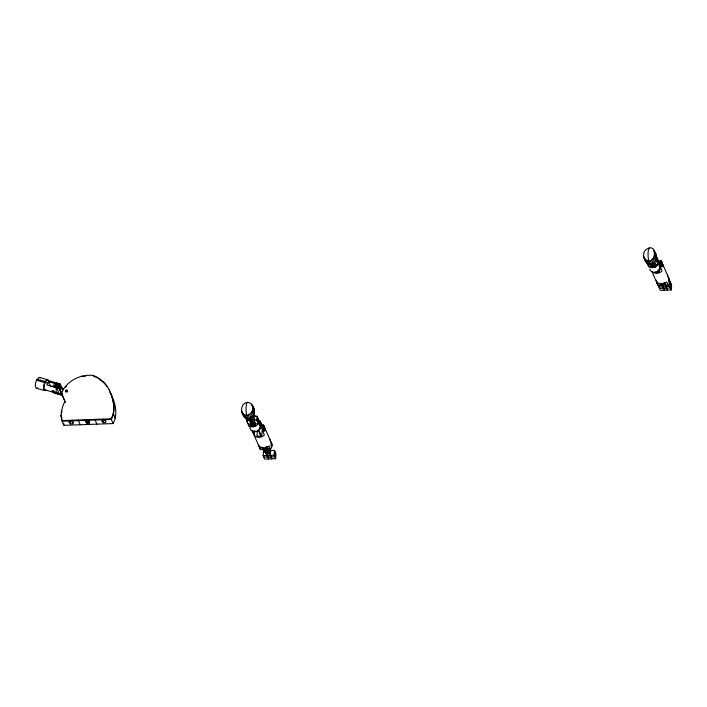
<?xml version="1.0" encoding="UTF-8"?>
<svg xmlns="http://www.w3.org/2000/svg" width="707" height="707" viewBox="0 0 707 707"><rect width="100%" height="100%" fill="white"/><g stroke="black" fill="none" stroke-linecap="round" stroke-linejoin="round"><path stroke-width="1.06" d="M249.854 426.904L250.384 429.343A5.629 4.799 -23.3 0 0 259.902 428.999L260.547 427.788A5.629 4.799 -23.3 0 0 260.317 424.067C262.315 420.736 261.811 428.115 261.263 425.72M259.699 423.299L261.263 423.246C260.423 428.442 263.499 422.98 259.663 423.758M661.231 264.065L660.974 266.23M267.661 449.475L266.15 450.129L267.759 450.651L266.309 451.199L268.351 451.861L266.68 451.959L266.442 447.381L266.946 448.088M62.366 394.966L54.377 392.942L53.635 391.775M265.47 449.042L265.47 449.864M659.286 263.888L659.384 263.402L659.949 265.744A1.6 0.442 -85.3 0 1 659.507 266.566L659.18 265.805A1.6 0.442 -85.3 0 1 659.286 264.206L659.286 263.888A5.629 4.799 -23.3 0 1 660.329 268.589L659.675 269.8A5.629 4.799 -23.3 0 1 650.166 270.145L649.715 268.978M265.929 446.983L266.345 453.037C264.718 454.15 264.984 449.025 265.01 447.823M270.648 450.783L269.659 448.485C270.454 457.12 265.779 452.462 267.467 446.93M254.158 418.641L254.167 419.861M260.706 425.808L260.397 428.283L259.363 428.734M263.844 428.663C265.691 427.452 265.805 431.809 263.799 430.784M655.628 263.808L655.663 266.866M271.744 443.607L263.366 424.571L262.818 431.429L264.356 434.991A6.434 5.479 -23.3 0 1 254.387 435.397L254.732 430.625M61.049 392.456L65.23 401.974L64.956 401.337C61.094 408.734 59.211 417.846 64.054 425.34L113.085 423.555L111.034 418.8C115.612 411.35 113.535 401.965 111.167 394.091M113.085 423.555C118.467 413.533 115.108 400.675 109.373 391.439M264.798 429.838L264.232 426.577M653.171 272.389A6.434 5.479 -23.3 0 0 662.061 270.984L660.532 267.432L661.072 260.565L669.458 279.61M252.85 424.173L252.903 423.413A3.217 0.698 87.9 0 1 253.124 422.265M655.036 264.126L654.991 264.886A3.217 0.698 87.9 0 0 655.036 266.557L650.599 266.707M255.589 424.156L255.589 425.375M654.337 264.763L653.993 264.303L653.904 266.963M656.441 280.175L656.423 281.192M657.112 281.589L656.989 282.65L656.591 281.775M263.278 447.584L263.11 449.546L260.521 449.634L259.098 446.347L263.092 448.335L266.345 447.823L266.406 446.965M659.587 269.394L659.401 272.009L654.611 272.186M660.992 283.578L660.815 285.54L658.226 285.637L656.812 282.34L660.806 284.329L664.059 283.816L664.12 282.959M259.929 428.946L260.07 426.957C259.575 431.906 261.528 424.916 261.263 423.246M72.901 422.052L72.759 423.74L70.408 423.82L70.285 421.204M70.408 423.82L70.656 420.886M72.759 423.74L72.6 421.381M89.232 423.14L89.064 420.886L89.232 423.14L86.881 423.219L86.731 421.001A1.98 0.946 4.8 0 1 85.936 420.638M86.881 423.219L86.731 421.001M105.511 419.878L105.635 422.539L103.284 422.627L103.222 419.419M103.284 422.627L103.576 419.233M251.78 425.87L249.315 420.135L249.474 418.297M250.764 426.613L251.294 420.32L253.3 424.969L253.46 423.016L251.86 419.304M253.009 426.277L253.177 424.306L254.22 423.484L254.14 425.694M255.245 426.427L255.466 423.847L253.795 419.976L254.113 416.29L256.897 416.184L258.559 420.055M267.255 455.052L267.193 455.75L266.177 453.381L269.252 453.275L270.242 455.564L270.542 450.545L274.466 450.403L275.986 453.921L275.58 458.702L264.657 459.108L263.137 455.582L263.543 450.801L265.859 450.739M263.985 455.255L263.817 457.164L267.741 457.022L267.944 454.636M267.06 455.441L267.122 454.734M268.633 458.26L268.58 458.958L267.644 456.784M270.878 456.209L270.825 456.916L274.749 456.766L275.147 451.985M271.718 458.145L271.656 458.852L270.746 456.74M275.58 458.702L274.06 455.184L274.466 450.403M650.546 267.414L650.767 264.807L647.939 264.913L646.269 261.042M655.027 267.219L655.239 264.648L654.408 262.712M659.702 269.747L660.099 264.869L661.045 264.038L659.472 264.1L659.286 264.816M671.243 289.958L669.723 286.432L670.13 281.651L671.65 285.168L671.243 289.958L660.32 290.356L658.8 286.83L658.959 284.921M662.724 286.688L662.786 285.99M663.502 285.761L663.307 288.032L664.244 290.215L664.306 289.508M663.608 285.884L663.405 288.27L659.481 288.421M666.082 284.78L665.906 286.821L664.916 284.523L665.252 283.489M666.542 287.466L666.489 288.164L670.413 288.023L670.819 283.233M667.381 289.402L667.32 290.1L666.409 287.996M257.401 430.404L256.897 436.184L261.696 436.016L262.306 428.221L259.46 428.354M261.537 448.017L261.617 447.133M661.275 266.203L661.425 264.506M252.443 416.768L251.674 419.49L250.693 419.445L250.172 418.367L248.493 419.163C240.583 418.305 238.498 403.344 247.583 402.354C255.483 403.202 257.569 418.164 248.493 419.163L246.663 415.389A7.848 1.706 87.9 0 1 246.098 406.772A7.848 1.706 87.9 0 1 247.583 402.354M654.037 266.919L654.488 262.315M254.82 420.188L254.555 421.019L254.237 420.32M651.633 264.171L651.987 266.839L652.119 264.118M658.774 263.693L659.445 261.625L660.409 264.524M254.06 425.826L254.22 423.484L253.424 423.52M653.781 265.912L654.002 264.285L652.959 265.107L653.312 267.166M241.997 412.305C245.638 419.772 255.722 411.642 252.24 405.429M644.042 257.852C654.726 270.94 660.117 239.841 645.491 249.951C641.329 254.476 644.466 263.958 650.537 264.701C657.077 264.038 658.235 255.28 654.284 250.976M61.456 413.657L61.907 411.235M247.123 420.073L246.955 421.257M248.617 424.615L249.094 426.153L249.182 425.34M250.119 417.934L249.721 419.331L248.201 419.145L248.475 419.543L249.412 417.961M651.589 259.955L653.427 263.729L650.537 264.701L650.696 263.967L651.501 265.134L651.987 264.312L651.288 264.338M249.783 418.199L250.075 421.186L250.128 418.164M252.293 425.976L252.081 422.883L252.116 425.994M259.098 422.052L259.902 420.939L260.627 423.723M658.924 269.694L660.179 269.084L660.435 267.582L659.604 267.617M56.684 387.622L56.374 388.779A4.949 2.068 -74.5 0 0 58.151 393.163L58.725 392.677L56.684 387.622L46.892 384.908L48.589 381.771L58.372 384.484L59.194 386.508M257.366 418.517L257.534 417.731M61.544 393.569C65.61 381.294 80.686 373.826 93.2 375.461C100.367 378.051 106.165 383.636 109.523 390.432M45.319 389.972A4.949 2.068 -74.5 0 1 44.93 382.955L45.814 380.87A5.603 2.342 -74.5 0 1 48.977 381.868M262.818 431.429L264.277 428.689L264.082 425.808M250.967 419.516L251.453 418.685M254.538 432.711L253.848 430.917M259.672 420.824L258.417 421.425L259.257 421.399M45.301 382.275L44.921 382.673L36.561 380.242L36.287 380.808A5.603 2.342 -74.5 0 0 35.474 386.738A5.603 2.342 -74.5 0 0 37.842 387.904M44.824 382.54L44.55 383.106A5.603 2.342 -74.5 0 0 43.737 389.027A5.603 2.342 -74.5 0 0 46.105 390.202M53.971 387.463A5.974 2.236 26.3 0 1 54.748 387.577C55.279 384.564 60.572 390.202 60.316 387.197C61.323 386.552 51.602 385.112 55.208 386.649M55.57 385.907L56.03 384.979L60.784 386.261L62.985 389.071L54.748 387.577M56.613 386.128L57.081 385.191M63.25 389.707L60.784 386.261L59.503 388.859L65.336 402.292M55.8 387.79L56.26 386.853M255.466 423.847L258.223 423.749L256.553 419.878L257.18 417.987L256.897 416.184M45.31 382.24L45.478 381.93A4.949 2.068 -74.5 0 1 48.262 380.932M661.045 264.038L660.895 266.371M266.813 451.914L267.025 451.366L268.466 451.658L266.424 451.596M36.561 380.242L38.956 377.494A5.603 2.342 -74.5 0 1 40.113 377.856M660.532 267.432L661.991 264.683L661.796 261.802M250.879 419.216L251.674 419.49M652.923 264.763L652.216 263.905L650.537 264.701L649.998 263.994L649.088 264.533L647.259 260.759M654.002 264.285L653.948 264.833L652.738 264.992L654.072 264.657L654.328 265.24M65.601 387.127L66.705 386.057M267.317 448.68L268.041 448.653L268.819 453.311L268.103 453.346A3.862 0.84 87.9 0 0 268.536 453.302M58.372 384.484L58.946 383.998A4.949 2.068 -74.5 0 1 60.908 387.153M663.352 283.64L663.546 284.223C667.09 284.647 660.895 285.858 660.992 283.728M659.445 261.625L658.394 261.811L659.675 261.74M264.957 428.504L264.798 430.713M249.544 414.408L251.383 418.182L249.969 418.889L248.139 415.106M266.345 447.823L269.067 445.94L270.489 449.228L267.891 449.352L266.831 446.886M664.059 283.816L666.781 281.934L668.195 285.23L665.596 285.354L664.536 282.88M663.36 286.671L662.812 287.051A1.971 0.937 4.8 0 0 663.219 287.996L663.608 288.182A1.971 0.937 4.8 0 0 666.321 288.076L666.542 287.873A1.971 0.937 4.8 0 0 666.135 286.927L658.8 286.83M266.124 449.528L267.661 448.883L266.159 448.388L267.767 447.867L266.327 447.584L267.98 447.328M248.493 419.163L250.87 418.341L251.4 419.419L250.419 419.048L251.126 419.03M264.02 429.944L265.196 429.617L263.985 429.352L265.143 429.052L263.897 428.84L265.09 428.822M263.95 429.078L264.515 428.946L263.905 428.866M265.196 429.909L263.967 430.448M263.667 430.625L264.683 430.413L263.711 430.21M54.377 392.942L58.849 393.967M60.44 394.603L59.529 394.25L62.764 395.089M249.147 426.091L252.372 425.817M263.923 428.972L264.515 428.946M252.381 424.341L253.177 424.306L253.539 426.365M659.949 262.659L661.938 262.58A6.434 5.479 -23.3 0 0 657.952 260.591M661.186 284.32L664.076 284.152M260.247 426.745L263.234 426.621M265.523 453.072L268.413 452.904M653.675 263.393L654.382 263.366M652.216 263.905L653.719 265.037M653.241 263.817L655.036 263.755M653.498 264.232L654.205 264.206M649.998 263.994L650.953 264.665M655.239 264.648L658.005 264.551L656.335 260.671L656.953 258.789L656.67 256.986L658.341 260.856M651.766 264.878L650.246 264.683M650.52 265.081L651.501 265.134M659.437 264.559L661.204 264.436M659.339 269.111L660.179 269.084M659.145 269.535L659.976 269.5M665.234 286.6L669.723 286.432M83.232 376.469L85.282 376.398M62.004 420.585L111.034 418.8M251.745 416.794L255.262 416.626L255.315 415.946L253.088 415.548M250.172 418.367L250.87 418.341M249.244 418.8L249.942 418.774M249.014 419.357L249.721 419.331M251.232 419.251L251.931 419.233M248.475 419.543L249.182 419.516M248.758 419.613L249.456 419.587M246.186 418.385L246.496 420.241L249.315 420.135M253.795 419.976L256.553 419.878M258.612 421.01L259.902 420.939M259.496 421.973L260.335 421.946M253.46 423.016L255.254 422.954M259.787 423.254L260.176 424.942A1.6 0.442 -85.3 0 1 259.734 425.773L259.398 425.004A1.6 0.442 -85.3 0 1 259.513 423.405L259.602 422.609L260.503 422.768M259.973 423.502L261.537 423.44M250.985 424.014L248.157 424.112L246.496 420.241M250.826 425.906L255.307 425.747A3.217 0.698 87.9 0 1 255.209 424.094L255.262 423.325A3.217 0.698 87.9 0 1 255.351 422.671M259.716 427.655L260.556 427.629M259.557 428.318L260.397 428.283M264.957 448.768L265.779 448.742M264.975 449.767L265.797 449.74M267.334 449.687L268.05 449.661M267.396 450.677L268.121 450.651M265.16 451.693L265.982 451.658M268.66 451.464L266.61 451.534L267.432 451.508A3.862 0.84 87.9 0 1 266.566 453.408L265.744 453.426M266.512 452.347L268.563 452.277M265.328 452.471L266.15 452.445M267.688 452.392L268.404 452.365M263.137 455.582L267.741 455.414M269.561 455.343L274.06 455.184M659.065 262.147L659.905 262.12M265.107 430.607L263.826 430.766M663.546 284.223L664.483 284.559L663.767 284.594A3.862 0.84 87.9 0 0 664.2 284.55M661.407 284.674L662.229 284.656A3.862 0.84 87.9 0 0 662.998 283.569M268.598 452.957L267.882 452.975L268.315 453.134M653.171 264.568L652.464 264.586L653.445 264.966M247.211 418.429L245.727 418.394L243.897 414.611M55.438 385.342L56.657 385.686M662.229 264.939L662.848 265.045L662.6 266.751L662.618 264.471L662.848 265.045M39.583 377.494L47.846 379.792M47.837 380.499L60.077 383.901M37.091 379.27L45.354 381.559M45.204 382.443L47.652 383.123M44.788 389.857L57.02 393.26M36.517 388.276L44.78 390.573M62.623 394.347L56.542 392.712M58.398 393.454L61.394 394.312M51.867 391.369L55.606 392.447M54.094 392.694L62.508 395.195M54.218 392.862L62.437 395.204M93.465 376.097L97.372 377.838M270.878 450.889L270.481 450.704A1.971 0.937 4.8 0 0 269.517 450.492M659.764 269.659L659.304 269.164M98.282 378.422L104.256 383.097L107.111 386.526M654.222 252.443L656.123 254.75M657.307 259.23C663.307 265.947 648.16 271.842 647.692 263.552M257.534 418.429C263.243 424.668 249.43 431.173 247.918 423.254M253.274 407.886L254.078 409.203M662.229 284.656L661.876 283.896M58.778 384.175L58.469 383.768A1.317 0.486 26.1 0 1 58.814 384.325M653.48 249.659L655.318 253.433M654.744 252.532L656.573 256.305M654.815 254.211L656.644 257.984M654.505 255.899L656.335 259.672M653.825 257.489L655.663 261.272M652.835 258.877L654.664 262.651M650.184 260.653L652.013 264.427L652.914 263.879L652.702 262.942M650.537 264.701L648.708 260.927A7.848 1.706 87.9 0 1 648.142 252.319A7.848 1.706 87.9 0 1 649.618 247.892M645.942 260.158L647.771 263.932M643.591 256.296L644.961 259.133M644.846 259.169L646.675 262.942M251.436 404.112L254.529 410.758M252.77 408.664L254.6 412.437M252.461 410.352L254.29 414.134M251.78 411.951L253.619 415.725M250.791 413.33L252.62 417.103M245.214 415.212L247.043 418.995M241.547 410.749L243.827 416.078M242.801 413.622L244.631 417.395M60.784 386.261L62.198 389.177M61.854 393.728L59.503 388.859L61.818 394.206M261.183 425.906L260.317 424.067L261.263 426.171M660.099 264.869L660.727 266.274M257.542 417.74L258.037 420.073A1.635 0.451 -85.3 0 1 257.587 420.912L257.251 420.135M246.946 421.248L246.487 419.728M109.249 389.796C113.429 398.775 116.487 410.299 111.308 419.428L62.278 421.222L61.164 416.078M661.072 260.565L662.609 264.126M667.32 275.076L668.742 278.364A6.434 5.479 -23.3 0 1 668.195 285.23M660.868 263.985L661.266 264.913M658.358 270.498L659.216 272.495M657.846 270.41L658.703 272.398M662.026 284.232L662.857 286.998L661.84 284.629M660.108 283.896L660.815 285.54M650.767 264.807L651.562 266.672M651.978 271.541L657.51 284.391M269.614 439.082L271.028 442.37A6.434 5.479 -23.3 0 1 270.489 449.228M269.729 449.484L270.587 451.481M258.506 429.529L261.502 436.493M258.426 430.43L260.998 436.405M262.403 447.902L263.11 449.546M263.543 450.801L264.224 452.383M252.85 431.836L254.387 435.397M252.134 430.598L259.805 448.397M113.403 413.772L115.453 418.526M81.941 375.868L82.215 376.504M94.879 419.384L96.93 424.147M78.159 419.993L80.209 424.757M60.899 415.442L61.924 417.819M259.725 422.804L260.017 423.74M646.552 261.643L646.392 261.201M48.589 381.771L50.63 386.817M664.271 284.205L663.908 282.827M254.564 423.961L254.211 423.502L254.007 425.119M645.42 260.07L645.871 261.625M103.328 419.295L103.505 420.091M63.612 423.29L64.054 425.34M56.33 383.494L58.177 383.618A1.317 0.486 26.1 0 0 56.869 383.114A1.317 0.486 26.1 0 0 56.454 383.512M269.137 448.618L268.987 451.172L268.536 449.334M648.337 264.922L648.876 266.954L648.964 266.141M258.7 444.968L259.266 446.488M243.341 413.692L243.376 414.532M657.033 260.936L657.369 261.714A1.635 0.451 -85.3 0 0 657.819 260.865L657.316 258.532L657.165 259.266A1.626 0.451 -85.3 0 0 657.015 260.547M72.459 423.051A1.98 0.946 4.8 0 0 72.671 422.017A1.98 0.946 4.8 0 0 70.735 421.399L70.232 421.425A1.98 0.946 4.8 0 0 68.959 422.194A1.98 0.946 4.8 0 0 70.126 423.166M105.343 421.849A1.98 0.946 4.8 0 0 105.546 420.824A1.98 0.946 4.8 0 0 103.611 420.205L103.116 420.223A1.98 0.946 4.8 0 0 101.843 421.001A1.98 0.946 4.8 0 0 103.001 421.964M53.078 386.49A5.974 2.236 26.3 0 1 56.03 384.979M88.932 422.45A1.98 0.946 4.8 0 0 89.144 421.416A1.98 0.946 4.8 0 0 87.208 420.798L86.705 420.824A1.98 0.946 4.8 0 0 85.432 421.593A1.98 0.946 4.8 0 0 86.599 422.565M54.695 392.5A1.317 0.495 -72.2 0 1 54.722 391.934M253.689 425.808A3.217 0.698 87.9 0 1 253.645 424.147L253.689 423.378A3.217 0.698 87.9 0 1 253.91 422.238M254.617 422.326A3.217 0.698 87.9 0 1 254.909 423.537M257.224 419.728A1.635 0.451 -85.3 0 1 257.357 418.5M260.521 449.634A6.434 5.479 -23.3 0 1 259.487 446.992M261.793 424.907A6.434 5.479 -23.3 0 1 263.154 425.587M653.471 266.61A3.217 0.698 87.9 0 1 653.418 264.948M654.399 263.128A3.217 0.698 87.9 0 1 654.779 265.116M658.226 285.637A6.434 5.479 -23.3 0 1 657.201 282.986M67.563 391.643A0.99 0.84 -23.3 0 1 67.28 392.04M65.91 392.093A0.99 0.84 -23.3 0 1 66.122 390.785A0.99 0.84 -23.3 0 1 67.519 390.989M271.152 444.111L271.09 445.702A1.564 0.521 -78.5 0 0 271.364 446.25C272.69 445.967 271.108 441.336 271.152 444.111M668.866 280.105L668.804 281.695A1.564 0.521 -78.5 0 0 669.078 282.243C670.404 281.96 668.813 277.33 668.866 280.105M52.159 390.953C52.071 392.518 56.26 392.774 53.776 391.042A1.423 0.893 37.2 0 0 52.548 390.697L52.159 390.953M54.828 392.146L54.28 392.058L54.81 392.208M267.37 455.591L267.149 455.794A1.971 0.937 4.8 0 0 267.555 456.74L267.944 456.925A1.971 0.937 4.8 0 0 270.657 456.828L270.878 456.625A1.971 0.937 4.8 0 0 270.472 455.679L267.37 455.591M52.751 392.085A1.317 0.486 26.1 0 0 54.757 392.65A1.317 0.486 26.1 0 0 53.264 391.386A1.317 0.486 26.1 0 0 52.751 392.085M66.051 391.66A0.99 0.84 -23.3 0 0 67.324 390.556A0.99 0.84 -23.3 0 0 65.742 390.229A0.99 0.84 -23.3 0 0 66.051 391.66"/></g></svg>
